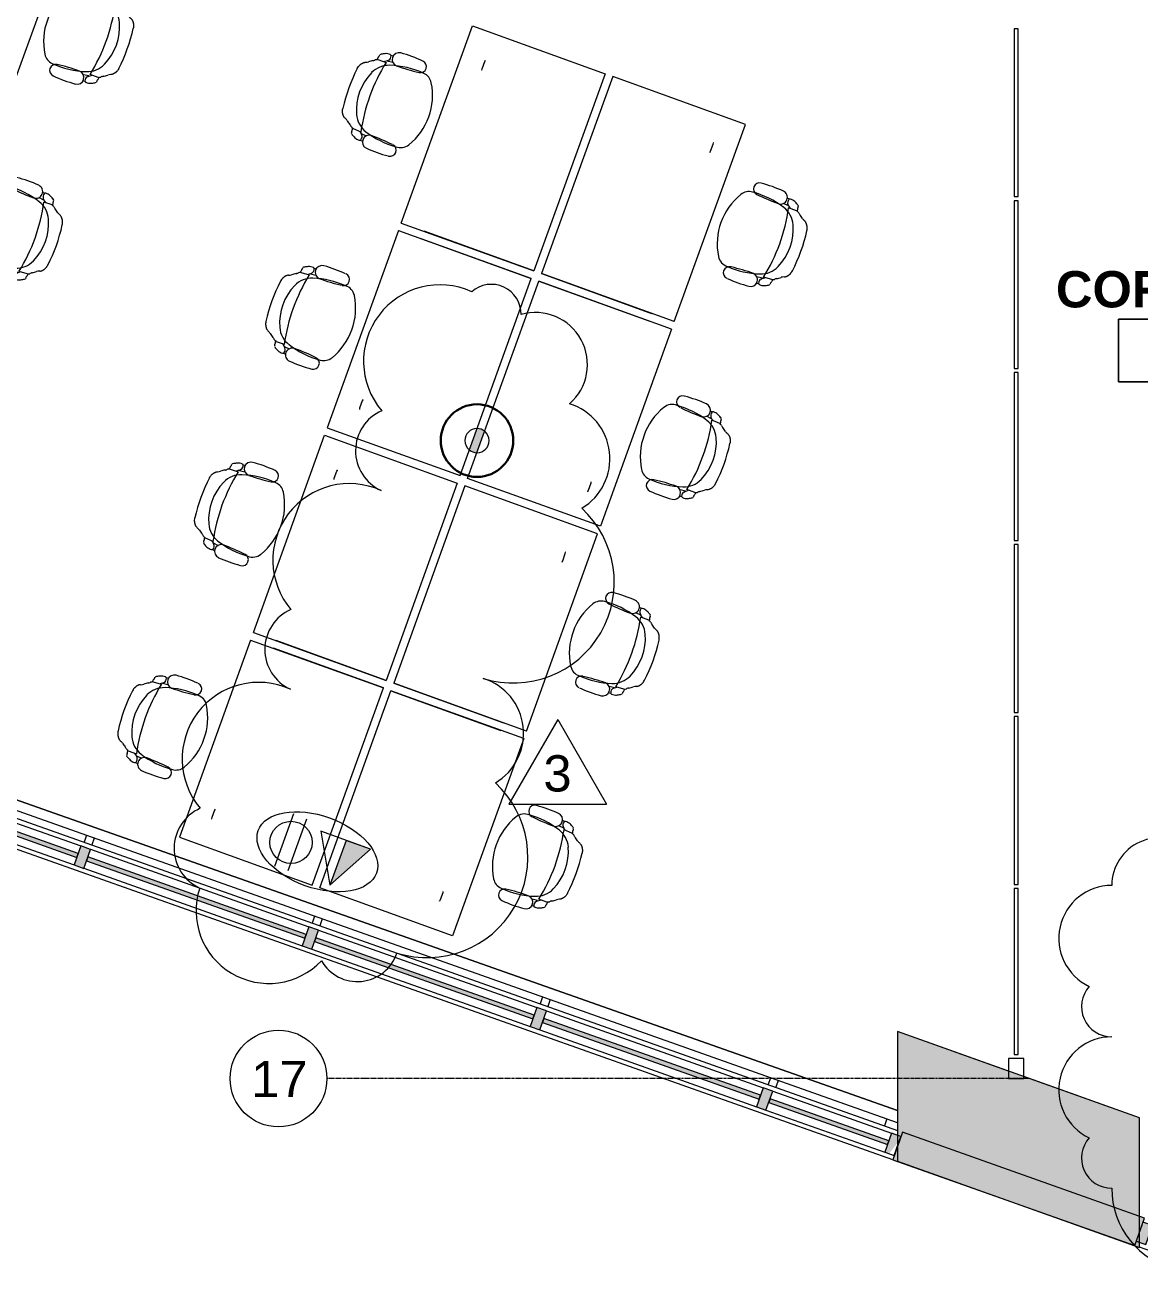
# Model space of a CAD drawing. Header units: inches. Extents: x -2349 to 1043, y -456 to 2193.
# Drawn here: x 237.6 to 514, y -292.3 to 21.4 of the extents above; entities that cross this region are included whole.
import ezdxf

# ---------------------------------------------------------------- set-up
doc = ezdxf.new("R2010")
doc.units = ezdxf.units.IN
doc.header["$MEASUREMENT"] = 0
doc.linetypes.add('Grid Line 1_2_', pattern=[0.875, 0.5, -0.125, 0.125, -0.125])
for name, color, linetype, lineweight in [('5033_00_7th-9th Floors_Updated_dwg', 8, 'Continuous', 9), ('A-ANNO-NOTE', 131, 'Continuous', 30), ('A-AREA-IDEN', 2, 'Continuous', 9), ('A-COLS', 52, 'Continuous', 13), ('A-DETL-GENF', 92, 'Continuous', 9), ('A-GLAZ-CURT', 52, 'Continuous', 13), ('A-GLAZ-CWMG', 51, 'Continuous', 13), ('A-Glaz-Exst', 7, 'Continuous', 9), ('A-Shell', 7, 'Continuous', 9), ('A-WALL-PATT', 111, 'Continuous', 13), ('COLUMN', 7, 'Continuous', 9), ('E-ELEC-FIXT', 91, 'Continuous', 9), ('G-ANNO-REVC', 71, 'Continuous', 9), ('G-ANNO-REVC-IDEN', 71, 'Continuous', 9), ('I-FURN', 30, 'Continuous', 9), ('I-WALL', 2, 'Continuous', 13), ('S-GRID', 1, 'Continuous', 9), ('S-GRID-IDEN', 1, 'Continuous', 9)]:
    doc.layers.add(name, color=color, linetype=linetype, lineweight=lineweight)
doc.styles.add('Arial', font='arial.ttf', dxfattribs={"height": 9})
doc.styles.add('Swis721 Lt BT', font='swissl.ttf', dxfattribs={"height": 9})
doc.styles.add('Swis721 Lt BT_B', font='', dxfattribs={"height": 9})
doc.styles.get('Swis721 Lt BT_B').set_extended_font_data('Swis721 Lt BT', bold=True)

# ---------------------------------------------------------------- blocks, each defined once
blk = doc.blocks.new('5033_00_7th-9th Floors_Updated_dwg_column casing-V25-7TH FLOOR POWER _ SIGNAL')
at = {"layer": 'COLUMN'}
for p, q in [((-1429.54, -221.41), (-1457.08, -211.6)), ((-1397.06, -232.99), (-1425.79, -222.75))]:
    blk.add_line(p, q, dxfattribs=at)
blk = doc.blocks.new('5033_00_7th-9th Floors_Updated_dwg-8585573-7TH FLOOR POWER _ SIGNAL')
at = {"layer": 'A-Glaz-Exst'}
for p, q in [((453.98, -430.86), (166.18, -328.86)), ((252.82, -359.56), (252.21, -361.28)), ((254.7, -360.23), (254.1, -361.94)), ((309.37, -379.6), (308.77, -381.32)), ((311.26, -380.27), (310.65, -381.99)), ((365.93, -399.65), (365.32, -401.37)), ((367.81, -400.31), (367.2, -402.03)), ((422.48, -419.69), (421.87, -421.41)), ((424.36, -420.36), (423.76, -422.08)), ((451.34, -429.91), (450.73, -431.64))]:
    blk.add_line(p, q, dxfattribs=at)
at = {"layer": 'A-Glaz-Exst', "flags": 128}
blk.add_lwpolyline([(453.98, -427.83), (166.19, -326.39)], close=True, dxfattribs=at)
at = {"layer": 'A-Shell'}
blk.add_line((166.19, -326.39), (453.98, -427.83), dxfattribs=at)
blk.add_blockref('5033_00_7th-9th Floors_Updated_dwg_column casing-V25-7TH FLOOR POWER _ SIGNAL', (1911.06, -196.64))
blk.add_blockref('5033_00_7th-9th Floors_Updated_dwg_column casing-V25-7TH FLOOR POWER _ SIGNAL', (1911.06, -196.64))
blk = doc.blocks.new('Columns 1 - Columns 1-7118049-7TH FLOOR POWER _ SIGNAL')
at = {"layer": 'A-COLS', "lineweight": 9}
h = blk.add_hatch(color=7, dxfattribs=at)
h.paths.add_polyline_path([(862, -405.11), (861.98, -372.97), (801.98, -351.58), (801.98, -383.71), (861.95, -405.09)], flags=0)
h.paths.add_polyline_path([(994.48, -377), (1004.95, -376.98), (1004.95, -365), (986.95, -365), (986.95, -377), (993.97, -377)], flags=0)
h.paths.add_polyline_path([(514, -281.76), (514, -249.63), (453.98, -228.24), (453.98, -260.37), (513.95, -281.74)], flags=0)
h.paths.add_polyline_path([(166, -158.41), (166, -126.28), (105.98, -104.89), (105.98, -137.02), (165.95, -158.39)], flags=0)
h.paths.add_polyline_path([(-182, -35.06), (-182, -2.93), (-242.02, 18.46), (-242.02, -13.67), (-182.05, -35.04)], flags=0)
h.paths.add_polyline_path([(-1982.09, 88.27), (-1922.03, 109.69), (-1922.03, 140.32), (-1982.09, 118.92), (-1982.06, 97), (-1976.88, 98.83), (-1974.21, 91.29), (-1982.09, 88.5), (-1982.09, 88.41)], flags=0)
h.paths.add_polyline_path([(-530, 88.28), (-530, 120.42), (-590.02, 141.81), (-590.02, 109.68), (-530.05, 88.3)], flags=0)
h.paths.add_polyline_path([(843.95, 109), (843.91, 133), (819.95, 133), (819.95, 109), (840.1, 109)], flags=0)
h.paths.add_polyline_path([(1000.37, 115), (1004.95, 115.02), (1004.95, 127), (986.95, 127), (986.95, 115), (998.45, 115)], flags=0)
h.paths.add_polyline_path([(-1634.06, 211.7), (-1574.03, 233.05), (-1574.03, 264.36), (-1634.06, 242.96), (-1634.06, 211.72)], flags=0)
h.paths.add_polyline_path([(-878.47, 211.8), (-878.47, 243.93), (-938.5, 265.32), (-938.5, 233.19), (-878.52, 211.82)], flags=0)
h.paths.add_polyline_path([(495.95, 232), (495.95, 256), (472.03, 256), (472.03, 232), (492.75, 232)], flags=0)
h.paths.add_polyline_path([(-1286.05, 334.98), (-1268.05, 341.39), (-1268.05, 345.6), (-1256.05, 349.87), (-1244.05, 345.6), (-1244.05, 341.38), (-1226.05, 335.02), (-1226.06, 367), (-1256.05, 377.69), (-1286.05, 367), (-1286.05, 334.99)], flags=0)
h.paths.add_polyline_path([(-2021.16, 351.64), (-2013.01, 374.21), (-2035.58, 382.36), (-2043.73, 359.79), (-2041.62, 359.02)], flags=0)
h.paths.add_polyline_path([(-207.74, 478), (-200.03, 478), (-200.03, 502), (-219.79, 502), (-224.03, 490.27), (-224.03, 478), (-208.32, 478)], flags=0)
h.paths.add_polyline_path([(-224.03, 501.32), (-223.78, 502), (-224.03, 502)], flags=0)
h.paths.add_polyline_path([(-549.3, 601), (-548.03, 601), (-548.03, 625), (-569.15, 625), (-572.03, 617.05), (-572.03, 601), (-556.09, 601)], flags=0)
h.paths.add_polyline_path([(496.2, 601), (496.2, 625), (472.2, 625), (472.2, 601), (492.75, 601)], flags=0)
h.paths.add_polyline_path([(831.97, 601.06), (843.95, 601.08), (843.91, 625.06), (819.95, 625.06), (819.95, 601.06), (831.95, 601.06)], flags=0)
h.paths.add_polyline_path([(999.15, 607.06), (1004.95, 607.08), (1004.95, 619.06), (986.95, 619.06), (986.95, 607.06), (998.45, 607.06)], flags=0)
h.paths.add_polyline_path([(-1887.92, 720.64), (-1879.77, 743.21), (-1902.34, 751.36), (-1910.49, 728.79), (-1899.81, 724.93)], flags=0)
h.paths.add_polyline_path([(-910.74, 724), (-896.03, 724), (-896.03, 748), (-920.67, 748), (-920.67, 724), (-911.68, 724)], flags=0)
h.paths.add_polyline_path([(-1616.03, 724), (-1592.03, 724), (-1592.03, 748), (-1616.03, 748), (-1616.03, 731.5)], flags=0)
h.paths.add_polyline_path([(-1843.5, 843.64), (-1835.35, 866.21), (-1857.93, 874.36), (-1866.08, 851.79), (-1845.61, 844.39)], flags=0)
h.paths.add_polyline_path([(492.75, 847), (496.2, 847), (496.2, 871), (472.2, 871), (472.2, 847), (479.89, 847)], flags=0)
h.paths.add_polyline_path([(-1574.05, 847), (-1574.06, 871), (-1616.19, 871), (-1616.19, 847), (-1576.33, 847)], flags=0)
h.paths.add_polyline_path([(-1268.03, 847.03), (-1243.86, 847.03), (-1243.86, 871), (-1268.03, 871), (-1268.03, 863.81)], flags=0)
h.paths.add_polyline_path([(843.95, 1093), (843.91, 1117), (819.95, 1117), (819.95, 1093), (840.1, 1093)], flags=0)
h.paths.add_polyline_path([(482.08, 1093), (495.95, 1093), (495.95, 1117), (471.83, 1117), (471.83, 1093), (481.27, 1093)], flags=0)
h.paths.add_polyline_path([(-1259.55, 1093.21), (-1244.3, 1093.21), (-1244.3, 1117.25), (-1268.29, 1117.25), (-1268.29, 1093.21), (-1268.07, 1093.21)], flags=0)
h.paths.add_polyline_path([(-1607.55, 1093.21), (-1592.35, 1093.21), (-1592.35, 1117.25), (-1616.3, 1117.25), (-1616.3, 1093.21), (-1616.07, 1093.21)], flags=0)
h.paths.add_polyline_path([(993.95, 1099), (1004.95, 1099.02), (1004.95, 1111), (986.95, 1111), (986.95, 1099), (993.94, 1099)], flags=0)
h.paths.add_polyline_path([(-1594.42, 1339.25), (-1592.3, 1339.25), (-1592.3, 1363.25), (-1616.3, 1363.25), (-1616.3, 1339.25), (-1600.55, 1339.25)], flags=0)
h.paths.add_polyline_path([(-1268.3, 1339.25), (-1244.3, 1339.25), (-1244.3, 1363.25), (-1268.3, 1363.25), (-1268.3, 1343.02)], flags=0)
h.paths.add_polyline_path([(471.95, 1462.86), (495.95, 1462.86), (495.95, 1486.86), (471.95, 1486.86)], flags=0)
h.paths.add_polyline_path([(801.95, 1567), (861.95, 1588.4), (861.95, 1619.14), (850.07, 1619.14), (850, 1619.04), (849.95, 1619.16), (849.95, 1622.86), (801.95, 1605.75), (801.95, 1567.02)], flags=0)
h.paths.add_polyline_path([(-1592.05, 1585.02), (-1592.05, 1609.02), (-1616.05, 1609.02), (-1616.05, 1585.02)], flags=0)
h.paths.add_polyline_path([(-1244.3, 1585.27), (-1244.3, 1609.27), (-1268.3, 1609.27), (-1268.3, 1585.27)], flags=0)
h.paths.add_polyline_path([(-1678.05, 1731.02), (-1654.55, 1731.02), (-1654.55, 1776.02), (-1678.05, 1776.02), (-1678.05, 1772.52), (-1658.05, 1772.52), (-1658.05, 1734.52), (-1678.05, 1734.52)], flags=0)
h.paths.add_polyline_path([(-921.05, 1827.02), (-895.05, 1827.02), (-895.05, 1853.02), (-921.05, 1853.02), (-921.05, 1827.76)], flags=0)
h.paths.add_polyline_path([(496.95, 1827.02), (496.95, 1853.02), (470.95, 1853.02), (470.95, 1827.02), (492.75, 1827.02)], flags=0)
h.paths.add_polyline_path([(148.95, 1827.02), (148.95, 1853.02), (122.95, 1853.02), (122.95, 1827.02), (145.4, 1827.02)], flags=0)
h.paths.add_polyline_path([(-559.8, 1827.02), (-547.04, 1827.02), (-547.04, 1853.02), (-573.04, 1853.02), (-573.04, 1827.02), (-560.05, 1827.02)], flags=0)
h.paths.add_polyline_path([(-214.73, 1827.04), (-199.03, 1827.04), (-199.03, 1853.03), (-225.05, 1853.03), (-225.05, 1827.04), (-214.81, 1827.04)], flags=0)
h.paths.add_polyline_path([(-1604.86, 1828.27), (-1592.3, 1828.27), (-1592.3, 1852.27), (-1600.05, 1852.27), (-1600.05, 2104.82), (-1574.05, 2104.82), (-1574.05, 2138.82), (-1608.05, 2138.82), (-1608.05, 1852.27), (-1616.3, 1852.27), (-1616.3, 1828.27), (-1605.11, 1828.27)], flags=0)
h.paths.add_polyline_path([(-1246.45, 1828.27), (-1244.3, 1828.27), (-1244.3, 1852.27), (-1268.3, 1852.27), (-1268.3, 1828.27), (-1252.55, 1828.27)], flags=0)
h.paths.add_polyline_path([(-1629.95, 1836.02), (-1620.8, 1836.02), (-1620.8, 1844.02), (-1678.05, 1844.02), (-1678.05, 1836.02)], flags=0)
h.paths.add_polyline_path([(861.95, 2100.07), (861.95, 2138.82), (801.95, 2138.82), (801.95, 2110.02), (831.95, 2110.02), (831.95, 2100.07), (853.95, 2100.07)], flags=0)
h.paths.add_polyline_path([(-878.05, 2104.79), (-878.05, 2138.82), (-938.13, 2138.82), (-938.13, 2104.79)], flags=0)
h.paths.add_polyline_path([(-1225.94, 2104.81), (-1225.94, 2138.82), (-1286.03, 2138.82), (-1286.03, 2104.81)], flags=0)
h.paths.add_polyline_path([(165.96, 2104.82), (165.96, 2138.82), (105.95, 2138.82), (105.95, 2104.82)], flags=0)
h.paths.add_polyline_path([(454.05, 2104.82), (513.95, 2104.82), (513.95, 2138.82), (454.05, 2138.82)], flags=0)
h.paths.add_polyline_path([(-590.05, 2104.82), (-530.05, 2104.82), (-530.05, 2138.82), (-590.05, 2138.82)], flags=0)
h.paths.add_polyline_path([(-181.82, 2104.82), (-181.82, 2138.82), (-242.05, 2138.82), (-242.05, 2104.82), (-189.08, 2104.82)], flags=0)
at = {"layer": 'A-COLS', "color": 8, "lineweight": 20}
for p, q in [((514, -249.63), (453.98, -228.24)), ((453.98, -228.24), (453.98, -260.37)), ((514, -281.76), (514, -249.63)), ((453.98, -260.37), (514, -281.76))]:
    blk.add_line(p, q, dxfattribs=at)
blk = doc.blocks.new('System Panel - Glazed-7506772-7TH FLOOR POWER _ SIGNAL')
at = {"layer": 'A-GLAZ-CURT', "lineweight": 9}
blk.add_hatch(color=7, dxfattribs=at).paths.add_polyline_path([(-15.63, 0.5), (-15.63, -0.5), (15.62, -0.5), (15.62, 0.5), (-0.5, 0.5)], flags=0)
at = {"layer": 'A-GLAZ-CURT', "color": 8, "lineweight": 20}
for p, q in [((15.62, 0.5), (-15.63, 0.5)), ((-15.63, 0.5), (-15.63, -0.5)), ((15.62, -0.5), (15.62, 0.5)), ((-15.63, -0.5), (15.62, -0.5))]:
    blk.add_line(p, q, dxfattribs=at)
blk = doc.blocks.new('System Panel - Glazed-7344734-7TH FLOOR POWER _ SIGNAL')
at = {"layer": 'A-GLAZ-CURT', "lineweight": 9}
blk.add_hatch(color=7, dxfattribs=at).paths.add_polyline_path([(-28.75, -0.5), (28.75, -0.5), (28.75, 0.5), (-28.75, 0.5)], flags=0)
at = {"layer": 'A-GLAZ-CURT', "color": 8, "lineweight": 20}
for p, q in [((28.75, 0.5), (-28.75, 0.5)), ((-28.75, 0.5), (-28.75, -0.5)), ((28.75, -0.5), (28.75, 0.5)), ((-28.75, -0.5), (28.75, -0.5))]:
    blk.add_line(p, q, dxfattribs=at)
blk = doc.blocks.new('System Panel - Glazed-7506768-7TH FLOOR POWER _ SIGNAL')
at = {"layer": 'A-GLAZ-CURT', "lineweight": 9}
blk.add_hatch(color=7, dxfattribs=at).paths.add_polyline_path([(-28.51, 0.5), (-28.51, -0.5), (28.51, -0.5), (28.51, 0.5), (-4.61, 0.5)], flags=0)
at = {"layer": 'A-GLAZ-CURT', "color": 8, "lineweight": 20}
for p, q in [((28.51, 0.5), (-28.51, 0.5)), ((-28.51, 0.5), (-28.51, -0.5)), ((28.51, -0.5), (28.51, 0.5)), ((-28.51, -0.5), (28.51, -0.5))]:
    blk.add_line(p, q, dxfattribs=at)
blk = doc.blocks.new('Rectangular Mullion - 2_5_ x 5_ rectangular-7344731-7TH FLOOR POWER _ SIGNAL')
at = {"layer": 'A-GLAZ-CWMG', "lineweight": 9}
blk.add_hatch(color=7, dxfattribs=at).paths.add_polyline_path([(-1.25, 0.5), (-1.25, 2.5), (1.25, 2.5), (1.25, -2.5), (-1.25, -2.5), (-1.25, -0.5)], flags=0)
at = {"layer": 'A-GLAZ-CWMG', "color": 8, "lineweight": 20}
for p, q in [((-1.25, 2.5), (1.25, 2.5)), ((-1.25, -2.5), (-1.25, 2.5)), ((1.25, 2.5), (1.25, -2.5)), ((1.25, -2.5), (-1.25, -2.5))]:
    blk.add_line(p, q, dxfattribs=at)
blk = doc.blocks.new('Rectangular Mullion - 2_5_ x 5_ rectangular-7506765-7TH FLOOR POWER _ SIGNAL')
at = {"layer": 'A-GLAZ-CWMG', "lineweight": 9}
for p, q in [((366.9, -223.11), (420.65, -242.16)), ((365.23, -227.82), (418.98, -246.87))]:
    blk.add_line(p, q, dxfattribs=at)
blk = doc.blocks.new('Rectangular Mullion - 2_5_ x 5_ rectangular-7344020-7TH FLOOR POWER _ SIGNAL')
at = {"layer": 'A-GLAZ-CWMG', "lineweight": 9}
for p, q in [((999.58, 1531.8), (999.58, 1474.3)), ((1004.58, 1531.8), (1004.58, 1474.3))]:
    blk.add_line(p, q, dxfattribs=at)
blk = doc.blocks.new('Rectangular Mullion - 2_5_ x 5_ rectangular-7506771-7TH FLOOR POWER _ SIGNAL')
at = {"layer": 'A-GLAZ-CWMG', "lineweight": 9}
for p, q in [((423.01, -243), (452.46, -253.44)), ((421.34, -247.71), (450.79, -258.15))]:
    blk.add_line(p, q, dxfattribs=at)
blk = doc.blocks.new('Rectangular Mullion - 2_5_ x 5_ rectangular-7504802-7TH FLOOR POWER _ SIGNAL')
at = {"layer": 'A-GLAZ-CWMG', "lineweight": 9}
blk.add_hatch(color=7, dxfattribs=at).paths.add_polyline_path([(0, 2.5), (-2.5, 2.5), (-2.5, -2.5), (-1.39, -2.5), (0, 1.41)], flags=0)
at = {"layer": 'A-GLAZ-CWMG', "color": 8, "lineweight": 20}
for p, q in [((0, 2.5), (-2.5, 2.5)), ((-2.5, 2.5), (-2.5, -2.5)), ((0, -2.5), (0, 2.5)), ((-2.5, -2.5), (0, -2.5))]:
    blk.add_line(p, q, dxfattribs=at)
blk = doc.blocks.new('Rectangular Mullion - 2_5_ x 5_ rectangular-7504807-7TH FLOOR POWER _ SIGNAL')
at = {"layer": 'A-GLAZ-CWMG', "lineweight": 9}
blk.add_hatch(color=7, dxfattribs=at).paths.add_polyline_path([(-2.5, 2.5), (-0.38, 2.5), (0, 1.41), (0, -2.5), (-2.5, -2.5), (-2.5, 0.5)], flags=0)
at = {"layer": 'A-GLAZ-CWMG', "color": 8, "lineweight": 20}
for p, q in [((-2.5, 2.5), (0, 2.5)), ((-2.5, -2.5), (-2.5, 2.5)), ((0, 2.5), (0, -2.5)), ((0, -2.5), (-2.5, -2.5))]:
    blk.add_line(p, q, dxfattribs=at)
blk = doc.blocks.new('Steelcase - Ology - Desk Electric - Rectangular - 29__ D - 52_ x 35_-7821944-7TH FLOOR POWER _ SIGNAL')
at = {"layer": 'I-FURN'}
for p, q in [((-29, -23.78), (-29, 11.22)), ((23, 11.22), (-29, 11.22)), ((23, -23.78), (23, 11.22)), ((-29, -23.78), (23, -23.78))]:
    blk.add_line(p, q, dxfattribs=at)
blk = doc.blocks.new('Steelcase - Ology - Desk Electric - Base - Rectangular - 29__ D - 34__ W - 76__ W-7821946-7TH FLOOR POWER _ SIGNAL')
at = {"layer": 'I-FURN'}
for p, q in [((-28.68, 11.22), (-28.68, -17.78)), ((13.8, -17.79), (13.8, -17.83)), ((13.8, -17.83), (14.11, -17.9)), ((14.11, -17.9), (16.01, -17.9)), ((16.01, -17.9), (16.31, -17.83)), ((16.31, -17.83), (16.31, -17.79))]:
    blk.add_line(p, q, dxfattribs=at)
blk = doc.blocks.new('Steelcase - Seating - Series 1 - Task Chair - Task Chair-7826191-7TH FLOOR POWER _ SIGNAL')
at = {"layer": 'I-FURN'}
for p, q in [((-11.19, 5.22), (-11.25, 5.79)), ((-9.88, 5.14), (-9.56, 4.85)), ((-9.56, 4.85), (-9.71, 6.23)), ((-9.09, 2.55), (-9.22, 4.65)), ((9.09, 2.55), (9.09, 4.68)), ((9.2, 4.34), (9.09, 4.19)), ((9.56, 4.85), (9.71, 6.22)), ((9.88, 5.14), (9.56, 4.85)), ((11.19, 5.22), (11.25, 5.79)), ((-10.17, 2.55), (-10.38, 2.55)), ((10.17, 2.55), (10.38, 2.55))]:
    blk.add_line(p, q, dxfattribs=at)
for centre, radius, start, end in [((0, 3.46), 15.77, 58.7484, 121.2516), ((-6.5, 14.17), 3.24, 121.2516, 182.5329), ((6.5, 14.16), 3.25, 4.2769, 58.7484), ((22.73, 9.96), 35.4, 175.0013, 184.2771), ((-11.04, 13.04), 1.5, 6.6891, 175.0013), ((11.73, 12.42), 21.53, 175.7231, 197.8999), ((-61.01, 7.05), 51.82, 0.295, 6.6891), ((-12.1, 12.55), 21.92, 342.1001, 4.8659), ((61.01, 7.18), 51.82, 173.3109, 179.7112), ((11.04, 13.04), 1.5, 4.9987, 173.3109), ((-22.73, 10.08), 35.4, 355.485, 4.9987), ((-10.88, 7.44), 1.69, 184.2771, 355.7229), ((10.88, 7.43), 1.68, 179.7112, 355.485), ((-2.85, 9.17), 7.99, 212.7486, 217.2514), ((-0.12, 48.46), 44.74, 258.2624, 281.8839), ((-3.05, 7.65), 6, 197.8999, 245.746), ((3.05, 7.65), 6, 294.254, 342.1001), ((2.85, 9.17), 7.99, 322.7486, 327.2514), ((0, 14.41), 13.41, 245.746, 294.254)]:
    blk.add_arc(centre, radius, start, end, dxfattribs=at)
for centre, major_axis, ratio, start_param, end_param in [((-9.53, 4.74), (-0.03, 2.1), 0.841362, 1.437975, 2.055322), ((-10.94, 4.92), (0.004, 0.422), 0.857374, 0.293852, 1.396344), ((-8.59, 6.34), (-1.72, 5.94), 0.52706, 1.867354, 2.032914), ((-11.02, 3.62), (0.99, 1.63), 0.718676, 6.150324, 6.997733), ((11.02, 3.62), (-0.99, 1.63), 0.718676, 5.568638, 6.416046), ((8.59, 6.34), (1.72, 5.94), 0.52706, 4.250271, 4.415832), ((10.94, 4.92), (-0.004, 0.422), 0.857374, 4.886841, 5.989333), ((9.53, 4.74), (0.03, 2.1), 0.841362, 4.227863, 4.84521), ((-9.88, 3.86), (-0.31, 1.61), 0.651034, 2.090555, 2.375013), ((2.41, -4.34), (-12.7, 6.86), 0.060387, 6.047601, 6.170681), ((14.26, -36.92), (-23.61, 40.36), 0.024762, 0.196185, 0.257818), ((-4.52, -16.42), (-4.45, 18.42), 0.085659, 6.08302, 6.197318), ((-4.27, -16.52), (-4.71, 18.52), 0.083254, 6.023824, 6.082104), ((86.51, 0.26), (-95.89, 4.54), 0.22439, 0.152414, 0.195437), ((-7.15, -5.5), (-0.87, 6.2), 0.154562, 5.723362, 6.025046), ((7.16, -5.51), (0.87, 6.2), 0.154825, 0.257987, 0.559064), ((-86.51, 0.11), (95.89, 4.68), 0.223967, 6.087389, 6.130455), ((4.31, -16.54), (4.67, 18.53), 0.08384, 0.18012, 0.258824), ((4.62, -16.47), (4.35, 18.45), 0.086501, 0.088023, 0.178733), ((-14.1, -37.05), (23.45, 40.49), 0.023763, 6.024156, 6.086879), ((-2.41, -4.34), (12.7, 6.86), 0.060387, 0.112505, 0.235585), ((9.88, 3.86), (0.31, 1.61), 0.651034, 3.908172, 4.192631), ((0.01, 31.09), (-37.17, 0.02), 0.886583, 1.428196, 1.714006)]:
    blk.add_ellipse(centre, major_axis=major_axis, ratio=ratio, start_param=start_param, end_param=end_param, dxfattribs=at)
for points, knots in [([(-9, 2.35), (-9.06, 2.35), (-9.17, 2.37), (-9.39, 2.4), (-9.6, 2.44), (-9.74, 2.47), (-9.81, 2.49), (-9.84, 2.5), (-9.85, 2.5)], [0, 0, 0, 0, 0.142857, 0.285714, 0.571429, 0.785714, 0.892857, 1, 1, 1, 1]), ([(9, 2.35), (9.06, 2.35), (9.17, 2.37), (9.39, 2.4), (9.6, 2.44), (9.74, 2.47), (9.81, 2.49), (9.84, 2.5), (9.85, 2.5)], [0, 0, 0, 0, 0.142857, 0.285714, 0.571429, 0.785714, 0.892857, 1, 1, 1, 1]), ([(-7.38, -0.17), (-7.35, -0.26), (-7.27, -0.4), (-7.14, -0.56), (-7.05, -0.66), (-6.98, -0.73), (-6.91, -0.8), (-6.83, -0.86), (-6.74, -0.93), (-6.65, -1), (-6.56, -1.06), (-6.46, -1.12), (-6.36, -1.18), (-6.25, -1.24), (-6.14, -1.29), (-5.99, -1.35), (-5.72, -1.45), (-5.46, -1.5), (-5.29, -1.53)], [-1, -1, -1, -1, -0.833333, -0.75, -0.708333, -0.666667, -0.625, -0.583333, -0.541667, -0.5, -0.458333, -0.416667, -0.375, -0.333333, -0.291667, -0.25, -0.166667, 0, 0, 0, 0]), ([(5.29, -1.53), (5.46, -1.51), (5.72, -1.45), (5.99, -1.36), (6.14, -1.29), (6.25, -1.24), (6.36, -1.19), (6.46, -1.13), (6.56, -1.07), (6.65, -1), (6.74, -0.94), (6.83, -0.87), (6.91, -0.8), (6.98, -0.73), (7.05, -0.66), (7.14, -0.57), (7.27, -0.4), (7.35, -0.26), (7.38, -0.18)], [-1, -1, -1, -1, -0.833333, -0.75, -0.708333, -0.666667, -0.625, -0.583333, -0.541667, -0.5, -0.458333, -0.416667, -0.375, -0.333333, -0.291667, -0.25, -0.166667, 0, 0, 0, 0])]:
    blk.add_open_spline(points, degree=3, knots=knots, dxfattribs=at)
blk = doc.blocks.new('System Panel - Glazed-8752536-7TH FLOOR POWER _ SIGNAL')
at = {"layer": 'A-GLAZ-CURT'}
for p, q in [((20.83, 0.5), (-20.83, 0.5)), ((-20.83, 0.5), (-20.83, -0.5)), ((20.83, -0.5), (20.83, 0.5)), ((-20.83, -0.5), (20.83, -0.5))]:
    blk.add_line(p, q, dxfattribs=at)
blk = doc.blocks.new('System Panel - Glazed-8752535-7TH FLOOR POWER _ SIGNAL')
at = {"layer": 'A-GLAZ-CURT'}
for p, q in [((20.58, 0.5), (-20.58, 0.5)), ((-20.58, 0.5), (-20.58, -0.5)), ((20.58, -0.5), (20.58, 0.5)), ((-20.58, -0.5), (20.58, -0.5))]:
    blk.add_line(p, q, dxfattribs=at)
blk = doc.blocks.new('PS - System Furniture Poke-Thru - 120V-V78-7TH FLOOR POWER _ SIGNAL')
at = {"layer": 'E-ELEC-FIXT'}
blk.add_hatch(color=256, dxfattribs=at).paths.add_polyline_path([(-0.02, -3), (1.89, 2.3), (1.5, 2.6), (0.77, 2.9), (0.02, 2.99), (-1.89, -2.3), (-1.5, -2.6), (-0.78, -2.9)], flags=0)
at = {"layer": 'A-DETL-GENF'}
for start, end in [(90, 180), (180, 230.5574), (270, 360), (50.488, 89.596), (360, 50.488), (230.5574, 269.6638)]:
    blk.add_arc((0, 0), 3, start, end, dxfattribs=at)
blk = doc.blocks.new('Steelcase - Ology - Desk Electric - Rectangular - 29__ D - 52_ x 35_-7821971-7TH FLOOR POWER _ SIGNAL')
at = {"layer": 'I-FURN'}
for p, q in [((-29, 23.78), (-29, -11.22)), ((-29, 23.78), (23, 23.78)), ((23, 23.78), (23, -11.22)), ((23, -11.22), (-29, -11.22))]:
    blk.add_line(p, q, dxfattribs=at)
blk = doc.blocks.new('Steelcase - Ology - Desk Electric - Base - Rectangular - 29__ D - 34__ W - 76__ W-7821973-7TH FLOOR POWER _ SIGNAL')
at = {"layer": 'I-FURN'}
for p, q in [((-28.68, -11.22), (-28.68, 17.78)), ((13.8, 17.83), (14.11, 17.9)), ((13.8, 17.79), (13.8, 17.83)), ((14.11, 17.9), (16.01, 17.9)), ((16.01, 17.9), (16.31, 17.83)), ((16.31, 17.83), (16.31, 17.79))]:
    blk.add_line(p, q, dxfattribs=at)
blk = doc.blocks.new('Steelcase - Seating - Series 1 - Task Chair - Task Chair-7826190-7TH FLOOR POWER _ SIGNAL')
at = {"layer": 'I-FURN'}
for p, q in [((-10.17, -2.55), (-10.38, -2.55)), ((-9.09, -2.55), (-9.22, -4.65)), ((9.09, -2.55), (9.09, -4.68)), ((10.17, -2.55), (10.38, -2.55)), ((-11.19, -5.22), (-11.25, -5.79)), ((-9.88, -5.14), (-9.56, -4.85)), ((-9.56, -4.85), (-9.71, -6.23)), ((9.2, -4.34), (9.09, -4.19)), ((9.88, -5.14), (9.56, -4.85)), ((9.56, -4.85), (9.71, -6.22)), ((11.19, -5.22), (11.25, -5.79))]:
    blk.add_line(p, q, dxfattribs=at)
for centre, radius, start, end in [((-3.05, -7.65), 6, 114.254, 162.1001), ((0, -14.41), 13.41, 65.746, 114.254), ((3.05, -7.65), 6, 17.8999, 65.746), ((-10.88, -7.44), 1.69, 4.2771, 175.7229), ((11.73, -12.42), 21.53, 162.1001, 184.2769), ((-2.85, -9.17), 7.99, 142.7486, 147.2514), ((-0.12, -48.46), 44.74, 78.1161, 101.7376), ((-12.1, -12.55), 21.92, 355.1341, 17.8999), ((2.85, -9.17), 7.99, 32.7486, 37.2514), ((10.88, -7.43), 1.68, 4.515, 180.2888), ((22.73, -9.96), 35.4, 175.7229, 184.9987), ((-61.01, -7.05), 51.82, 353.3109, 359.705), ((61.01, -7.18), 51.82, 180.2888, 186.6891), ((-22.73, -10.08), 35.4, 355.0013, 4.515), ((-11.04, -13.04), 1.5, 184.9987, 353.3109), ((-6.5, -14.17), 3.24, 177.4671, 238.7484), ((6.5, -14.16), 3.25, 301.2516, 355.7231), ((11.04, -13.04), 1.5, 186.6891, 355.0013), ((0, -3.46), 15.77, 238.7484, 301.2516)]:
    blk.add_arc(centre, radius, start, end, dxfattribs=at)
for centre, major_axis, ratio, start_param, end_param in [((-7.15, 5.5), (0.87, 6.2), 0.154562, 3.399732, 3.701416), ((0.01, -31.09), (37.17, 0.02), 0.886583, 1.427587, 1.713397), ((7.16, 5.51), (-0.87, 6.2), 0.154825, 2.582529, 2.883606), ((-8.59, -6.34), (1.72, 5.94), 0.52706, 1.108678, 1.274239), ((-9.88, -3.86), (0.31, 1.61), 0.651034, 0.76658, 1.051038), ((2.41, 4.34), (12.7, 6.86), 0.060387, 3.254097, 3.377177), ((14.26, 36.92), (23.61, 40.36), 0.024762, 2.883774, 2.945408), ((-4.52, 16.42), (4.45, 18.42), 0.085659, 3.22746, 3.341758), ((-4.27, 16.52), (4.71, 18.52), 0.083254, 3.342674, 3.400954), ((86.51, -0.26), (95.89, 4.54), 0.22439, 2.946156, 2.989179), ((-86.51, -0.11), (-95.89, 4.68), 0.223967, 3.294323, 3.337389), ((4.31, 16.54), (-4.67, 18.53), 0.08384, 2.882769, 2.961473), ((4.62, 16.47), (-4.35, 18.45), 0.086501, 2.96286, 3.053569), ((-14.1, 37.05), (-23.45, 40.49), 0.023763, 3.337899, 3.400622), ((-2.41, 4.34), (-12.7, 6.86), 0.060387, 2.906008, 3.029088), ((9.88, -3.86), (-0.31, 1.61), 0.651034, 5.232147, 5.516606), ((8.59, -6.34), (-1.72, 5.94), 0.52706, 5.008946, 5.174507), ((-9.53, -4.74), (0.03, 2.1), 0.841362, 1.08627, 1.703617), ((-10.94, -4.92), (-0.004, 0.422), 0.857374, 1.745249, 2.84774), ((-11.02, -3.62), (-0.99, 1.63), 0.718676, 2.427045, 3.274454), ((11.02, -3.62), (0.99, 1.63), 0.718676, 3.008732, 3.85614), ((10.94, -4.92), (0.004, 0.422), 0.857374, 3.435445, 4.537937), ((9.53, -4.74), (-0.03, 2.1), 0.841362, 4.579568, 5.196915)]:
    blk.add_ellipse(centre, major_axis=major_axis, ratio=ratio, start_param=start_param, end_param=end_param, dxfattribs=at)
for points, knots in [([(-7.38, 0.17), (-7.35, 0.26), (-7.27, 0.4), (-7.14, 0.56), (-7.05, 0.66), (-6.98, 0.73), (-6.91, 0.8), (-6.83, 0.86), (-6.74, 0.93), (-6.65, 1), (-6.56, 1.06), (-6.46, 1.12), (-6.36, 1.18), (-6.25, 1.24), (-6.14, 1.29), (-5.99, 1.35), (-5.72, 1.45), (-5.46, 1.5), (-5.29, 1.53)], [-1, -1, -1, -1, -0.833333, -0.75, -0.708333, -0.666667, -0.625, -0.583333, -0.541667, -0.5, -0.458333, -0.416667, -0.375, -0.333333, -0.291667, -0.25, -0.166667, 0, 0, 0, 0]), ([(5.29, 1.53), (5.46, 1.51), (5.72, 1.45), (5.99, 1.36), (6.14, 1.29), (6.25, 1.24), (6.36, 1.19), (6.46, 1.13), (6.56, 1.07), (6.65, 1), (6.74, 0.94), (6.83, 0.87), (6.91, 0.8), (6.98, 0.73), (7.05, 0.66), (7.14, 0.57), (7.27, 0.4), (7.35, 0.26), (7.38, 0.18)], [-1, -1, -1, -1, -0.833333, -0.75, -0.708333, -0.666667, -0.625, -0.583333, -0.541667, -0.5, -0.458333, -0.416667, -0.375, -0.333333, -0.291667, -0.25, -0.166667, 0, 0, 0, 0]), ([(-9, -2.35), (-9.06, -2.35), (-9.17, -2.37), (-9.39, -2.4), (-9.6, -2.44), (-9.74, -2.47), (-9.81, -2.49), (-9.84, -2.5), (-9.85, -2.5)], [0, 0, 0, 0, 0.142857, 0.285714, 0.571429, 0.785714, 0.892857, 1, 1, 1, 1]), ([(9, -2.35), (9.06, -2.35), (9.17, -2.37), (9.39, -2.4), (9.6, -2.44), (9.74, -2.47), (9.81, -2.49), (9.84, -2.5), (9.85, -2.5)], [0, 0, 0, 0, 0.142857, 0.285714, 0.571429, 0.785714, 0.892857, 1, 1, 1, 1])]:
    blk.add_open_spline(points, degree=3, knots=knots, dxfattribs=at)
blk = doc.blocks.new('Steelcase - Ology - Desk Electric - Rectangular - 29__ D - 52_ x 35_-V30-7TH FLOOR POWER _ SIGNAL')
at = {"layer": 'I-FURN'}
for p, q in [((-29, -23.78), (-29, 11.22)), ((23, 11.22), (-29, 11.22)), ((23, -23.78), (23, 11.22)), ((-29, -23.78), (23, -23.78))]:
    blk.add_line(p, q, dxfattribs=at)
blk = doc.blocks.new('Steelcase - Ology - Desk Electric - Rectangular - 29__ D - 52_ x 35_-V31-7TH FLOOR POWER _ SIGNAL')
at = {"layer": 'I-FURN'}
for p, q in [((-29, 23.78), (-29, -11.22)), ((-29, 23.78), (23, 23.78)), ((23, 23.78), (23, -11.22)), ((23, -11.22), (-29, -11.22))]:
    blk.add_line(p, q, dxfattribs=at)
blk = doc.blocks.new('Room Tag - Room Name and Number-3379422-7TH FLOOR POWER _ SIGNAL')
at = {"layer": 'A-AREA-IDEN'}
for p, q in [((-0.1881, -0.1636), (-0.1881, -0.0018)), ((-0.1881, -0.0018), (0.1869, -0.0018)), ((0.1869, -0.0018), (-0.1881, -0.0018)), ((-0.1881, -0.0018), (-0.1881, -0.1636)), ((0.1869, -0.0018), (0.1869, -0.1636)), ((0.1869, -0.1636), (0.1869, -0.0018)), ((0.1869, -0.1636), (-0.1881, -0.1636)), ((-0.1881, -0.1636), (0.1869, -0.1636))]:
    blk.add_line(p, q, dxfattribs=at)
blk = doc.blocks.new('Grid - Grid Head - Circle-50561-7TH FLOOR POWER _ SIGNAL')
at = {"layer": 'S-GRID-IDEN'}
blk.add_circle((0, 0), 0.125, dxfattribs=at)
blk = doc.blocks.new('Family - ___-9729279-7TH FLOOR POWER _ SIGNAL')
at = {"layer": 'G-ANNO-REVC'}
for centre, radius, start, end in [((340.5, -61.93), 18.97, 65.4834, 220.2747), ((353.22, -50.23), 7.38, 359.2945, 131.1048), ((364.14, -62.74), 12.92, 311.1048, 105.896), ((330.38, -84.12), 10.84, 113.6731, 245.4834), ((368.35, -86.1), 14.29, 300.7364, 72.5467), ((318, -111.25), 18.97, 65.4834, 220.2747), ((358.71, -116.76), 25, 252.5467, 47.3379), ((307.88, -133.44), 10.84, 113.6731, 245.4834), ((346.93, -154.24), 14.29, 300.7364, 72.5467), ((295.51, -160.57), 18.97, 65.4834, 220.2747), ((337.29, -184.9), 25, 252.5467, 47.3379), ((285.39, -182.76), 10.84, 113.6731, 245.4834), ((298, -198.27), 18.02, 161.7426, 316.5338), ((320.01, -205.53), 10.3, 209.9323, 341.7426)]:
    blk.add_arc(centre, radius, start, end, dxfattribs=at)
blk = doc.blocks.new('Revision Tag - Revision Tag-133968-7TH FLOOR POWER _ SIGNAL')
at = {"layer": 'G-ANNO-REVC-IDEN'}
for p, q in [((0, 0.1384), (-0.1263, -0.0804)), ((0, 0.1384), (0.1263, -0.0804)), ((-0.1263, -0.0804), (0.1263, -0.0804))]:
    blk.add_line(p, q, dxfattribs=at)
blk = doc.blocks.new('Family - ___-9742220-7TH FLOOR POWER _ SIGNAL')
at = {"layer": 'G-ANNO-REVC'}
for centre, radius, start, end in [((545.49, -191.98), 20.67, 0, 154.7912), ((604.54, -191.98), 20.67, 0, 154.7912), ((518.92, -191.98), 11.81, 48.1897, 180), ((577.97, -191.98), 11.81, 48.1897, 180), ((507.11, -205.13), 13.15, 90, 244.7912), ((625.21, -199.49), 7.51, 318.1897, 90), ((625.21, -216.4), 13.15, 270, 64.7912), ((507.11, -222.03), 7.51, 138.1897, 270), ((507.11, -242.69), 13.15, 90, 244.7912), ((625.21, -237.05), 7.51, 318.1897, 90), ((625.21, -253.95), 13.15, 270, 64.7912), ((507.11, -259.59), 7.51, 138.1897, 270), ((527.77, -267.1), 20.67, 180, 334.7912), ((554.35, -267.1), 11.81, 228.1897, 360), ((586.83, -267.1), 20.67, 180, 334.7912), ((613.4, -267.1), 11.81, 228.1897, 360)]:
    blk.add_arc(centre, radius, start, end, dxfattribs=at)

msp = doc.modelspace()

# ---------------------------------------------------------------- hatches: boundary and pattern name
at = {"layer": 'A-ANNO-NOTE', "lineweight": 9}
msp.add_hatch(color=256, dxfattribs=at).paths.add_polyline_path([(313.19, -191.89), (323.27, -182.98), (317.2, -180.79)], flags=0)
at = {"layer": 'A-WALL-PATT', "lineweight": 9}
h = msp.add_hatch(color=7, dxfattribs=at)
h.paths.add_polyline_path([(998.45, -453.45), (998.45, -449.61), (997.25, -453.02)], flags=0)
h.paths.add_polyline_path([(852.47, -401.71), (801.98, -383.69), (801.98, -379.99), (800.77, -383.39), (844, -398.71)], flags=0)
h.paths.add_polyline_path([(862, -401.26), (863.22, -397.83), (862, -397.4), (862, -397.83)], flags=0)
h.paths.add_polyline_path([(504.53, -278.38), (453.98, -260.35), (453.98, -256.64), (452.77, -260.04), (496, -275.36)], flags=0)
h.paths.add_polyline_path([(514, -277.91), (515.22, -274.48), (514, -274.05), (514, -274.48)], flags=0)
h.paths.add_polyline_path([(156.62, -155.07), (105.98, -137), (105.98, -133.29), (104.77, -136.69), (154, -154.14)], flags=0)
h.paths.add_polyline_path([(166, -154.57), (167.22, -151.13), (166, -150.7), (166, -154.14)], flags=0)
h.paths.add_polyline_path([(-191.32, -31.74), (-242.02, -13.65), (-242.02, -9.94), (-243.23, -13.34), (-196.67, -29.84)], flags=0)
h.paths.add_polyline_path([(-182, -31.22), (-180.78, -27.78), (-182, -27.35), (-182, -27.78)], flags=0)
h.paths.add_polyline_path([(-539.25, 91.58), (-590.02, 109.7), (-590.02, 113.41), (-591.23, 110.01), (-547.34, 94.45)], flags=0)
h.paths.add_polyline_path([(-530, 92.13), (-528.78, 95.56), (-530, 95.99), (-530, 94.45)], flags=0)
h.paths.add_polyline_path([(-887.69, 215.09), (-938.5, 233.21), (-938.5, 236.92), (-939.7, 233.52), (-896.47, 218.2)], flags=0)
h.paths.add_polyline_path([(-878.47, 215.65), (-877.25, 219.08), (-878.47, 219.51), (-878.47, 218.75)], flags=0)
h.paths.add_polyline_path([(-1226.05, 338.84), (-1224.83, 342.28), (-1226.05, 342.71), (-1226.05, 341.21)], flags=0)

# ---------------------------------------------------------------- linework, layer by layer
at = {"layer": 'A-ANNO-NOTE', "lineweight": 9}
for p, q in [((299.55, -187.19), (304.26, -174.15)), ((302.86, -188.28), (307.5, -175.43)), ((323.27, -182.98), (310.92, -178.52)), ((310.92, -178.52), (313.19, -191.89)), ((317.2, -180.79), (313.19, -191.89)), ((323.27, -182.98), (317.2, -180.79)), ((313.19, -191.89), (323.27, -182.98)), ((313.19, -191.89), (323.27, -182.98))]:
    msp.add_line(p, q, dxfattribs=at)
at = {"layer": 'A-ANNO-NOTE'}
msp.add_circle((349.67, -81.61), 9, dxfattribs=at)
at = {"layer": 'A-ANNO-NOTE', "lineweight": 9}
msp.add_circle((303.53, -181.3), 5.25, dxfattribs=at)
msp.add_ellipse((310.07, -183.62), major_axis=(-14.65, 5.29), ratio=0.574637, dxfattribs=at)
at = {"layer": 'I-WALL', "lineweight": 9}
for p, q in [((167.22, -151.13), (453.98, -252.77)), ((452.77, -260.04), (166, -158.39)), ((800.77, -383.39), (514, -281.74))]:
    msp.add_line(p, q, dxfattribs=at)
at = {"layer": 'I-WALL'}
for p, q in [((481.52, -234.88), (481.52, -239.88)), ((485.27, -234.88), (481.52, -234.88)), ((485.27, -239.88), (485.27, -234.88)), ((481.52, -239.88), (485.27, -239.88))]:
    msp.add_line(p, q, dxfattribs=at)
at = {"layer": 'I-WALL', "color": 8, "lineweight": 20}
for p, q in [((455.19, -253.2), (452.77, -260.04)), ((515.22, -274.48), (455.19, -253.2)), ((452.77, -260.04), (512.8, -281.31)), ((512.8, -281.31), (515.22, -274.48))]:
    msp.add_line(p, q, dxfattribs=at)
at = {"layer": 'S-GRID', "linetype": 'Grid Line 1_2_'}
msp.add_line((486.64, -239.88), (312.44, -239.88), dxfattribs=at)

# ---------------------------------------------------------------- block references
at = {"layer": '5033_00_7th-9th Floors_Updated_dwg', "color": 7}
msp.add_blockref('5033_00_7th-9th Floors_Updated_dwg-8585573-7TH FLOOR POWER _ SIGNAL', (0, 180.02), dxfattribs=at)
at = {"layer": 'A-AREA-IDEN', "xscale": 95.99999999999994, "yscale": 95.99999999999994, "zscale": 95.99999999999994}
msp.add_blockref('Room Tag - Room Name and Number-3379422-7TH FLOOR POWER _ SIGNAL', (526.85, -51.29), dxfattribs=at)
at = {"layer": 'A-COLS', "lineweight": 9}
msp.add_blockref('Columns 1 - Columns 1-7118049-7TH FLOOR POWER _ SIGNAL', (0, 0), dxfattribs=at)
at = {"layer": 'A-GLAZ-CURT', "lineweight": 9}
for name, p, rotation in [('System Panel - Glazed-8752536-7TH FLOOR POWER _ SIGNAL', (483.39, -0.26), 269.9999999999999), ('System Panel - Glazed-8752536-7TH FLOOR POWER _ SIGNAL', (483.39, -42.92), 269.9999999999999), ('System Panel - Glazed-8752536-7TH FLOOR POWER _ SIGNAL', (483.39, -85.58), 269.9999999999999), ('System Panel - Glazed-8752536-7TH FLOOR POWER _ SIGNAL', (483.39, -128.23), 269.9999999999999), ('System Panel - Glazed-8752536-7TH FLOOR POWER _ SIGNAL', (483.39, -170.89), 269.9999999999999), ('System Panel - Glazed-7344734-7TH FLOOR POWER _ SIGNAL', (223.5, -174.93), 160.4832378255217), ('System Panel - Glazed-7344734-7TH FLOOR POWER _ SIGNAL', (280.05, -194.98), 160.4832378255217), ('System Panel - Glazed-8752535-7TH FLOOR POWER _ SIGNAL', (483.39, -213.3), 269.9999999999999), ('System Panel - Glazed-7344734-7TH FLOOR POWER _ SIGNAL', (336.61, -215.02), 160.4832378255217), ('System Panel - Glazed-7506768-7TH FLOOR POWER _ SIGNAL', (392.94, -234.99), 160.4832378255217), ('System Panel - Glazed-7506772-7TH FLOOR POWER _ SIGNAL', (436.9, -250.57), 160.4832378255217)]:
    msp.add_blockref(name, p, dxfattribs=dict(at, rotation=rotation))
at = {"layer": 'A-GLAZ-CWMG', "lineweight": 9}
for name, p, rotation in [('Rectangular Mullion - 2_5_ x 5_ rectangular-7344020-7TH FLOOR POWER _ SIGNAL', (1305.41, -1621.58), 70.48323782552181), ('Rectangular Mullion - 2_5_ x 5_ rectangular-7344020-7TH FLOOR POWER _ SIGNAL', (1361.96, -1641.62), 70.48323782552178), ('Rectangular Mullion - 2_5_ x 5_ rectangular-7344020-7TH FLOOR POWER _ SIGNAL', (1418.52, -1661.67), 70.48323782552185), ('Rectangular Mullion - 2_5_ x 5_ rectangular-7504802-7TH FLOOR POWER _ SIGNAL', (453.98, -256.63), 340.4832378255217)]:
    msp.add_blockref(name, p, dxfattribs=dict(at, rotation=rotation))
at = {"layer": 'A-GLAZ-CWMG', "lineweight": 9, "extrusion": (0, 0, -1), "rotation": 19.51676217447835}
for name, p in [('Rectangular Mullion - 2_5_ x 5_ rectangular-7344731-7TH FLOOR POWER _ SIGNAL', (-251.78, -184.96)), ('Rectangular Mullion - 2_5_ x 5_ rectangular-7344731-7TH FLOOR POWER _ SIGNAL', (-308.33, -205)), ('Rectangular Mullion - 2_5_ x 5_ rectangular-7344731-7TH FLOOR POWER _ SIGNAL', (-364.88, -225.05)), ('Rectangular Mullion - 2_5_ x 5_ rectangular-7344731-7TH FLOOR POWER _ SIGNAL', (-420.99, -244.93)), ('Rectangular Mullion - 2_5_ x 5_ rectangular-7504807-7TH FLOOR POWER _ SIGNAL', (-514.01, -277.9))]:
    msp.add_blockref(name, p, dxfattribs=at)
at = {"layer": 'A-GLAZ-CWMG', "lineweight": 9}
for name in ['Rectangular Mullion - 2_5_ x 5_ rectangular-7506765-7TH FLOOR POWER _ SIGNAL', 'Rectangular Mullion - 2_5_ x 5_ rectangular-7506771-7TH FLOOR POWER _ SIGNAL']:
    msp.add_blockref(name, (0, 0), dxfattribs=at)
at = {"layer": 'E-ELEC-FIXT'}
msp.add_blockref('PS - System Furniture Poke-Thru - 120V-V78-7TH FLOOR POWER _ SIGNAL', (349.67, -81.61), dxfattribs=at)
at = {"layer": 'G-ANNO-REVC'}
for name in ['Family - ___-9729279-7TH FLOOR POWER _ SIGNAL', 'Family - ___-9742220-7TH FLOOR POWER _ SIGNAL']:
    msp.add_blockref(name, (0, 0), dxfattribs=at)
at = {"layer": 'G-ANNO-REVC-IDEN', "xscale": 95.99999999999994, "yscale": 95.99999999999994, "zscale": 95.99999999999994}
msp.add_blockref('Revision Tag - Revision Tag-133968-7TH FLOOR POWER _ SIGNAL', (369.68, -164.07), dxfattribs=at)
at = {"layer": 'I-FURN'}
for name, p, rotation in [('Steelcase - Ology - Desk Electric - Rectangular - 29__ D - 52_ x 35_-7821971-7TH FLOOR POWER _ SIGNAL', (217.71, 29.84), 250.1459571155221), ('Steelcase - Ology - Desk Electric - Base - Rectangular - 29__ D - 34__ W - 76__ W-7821973-7TH FLOOR POWER _ SIGNAL', (217.82, 30.14), 250.1459571155221), ('Steelcase - Seating - Series 1 - Task Chair - Task Chair-7826190-7TH FLOOR POWER _ SIGNAL', (261.19, 16.19), 250.1459571155226), ('Steelcase - Ology - Desk Electric - Rectangular - 29__ D - 52_ x 35_-7821971-7TH FLOOR POWER _ SIGNAL', (363.1, -8.43), 70.14595711552155), ('Steelcase - Seating - Series 1 - Task Chair - Task Chair-7826190-7TH FLOOR POWER _ SIGNAL', (319.62, 5.23), 70.14595711552205), ('Steelcase - Ology - Desk Electric - Base - Rectangular - 29__ D - 34__ W - 76__ W-7821973-7TH FLOOR POWER _ SIGNAL', (362.99, -8.73), 70.14595711552155), ('Steelcase - Ology - Desk Electric - Rectangular - 29__ D - 52_ x 35_-7821944-7TH FLOOR POWER _ SIGNAL', (386.09, -16.73), 70.14595711552192), ('Steelcase - Ology - Desk Electric - Base - Rectangular - 29__ D - 34__ W - 76__ W-7821946-7TH FLOOR POWER _ SIGNAL', (385.98, -17.03), 70.14595711552192), ('Steelcase - Seating - Series 1 - Task Chair - Task Chair-7826191-7TH FLOOR POWER _ SIGNAL', (243.58, -32.57), 70.14595711552141), ('Steelcase - Seating - Series 1 - Task Chair - Task Chair-7826191-7TH FLOOR POWER _ SIGNAL', (428.26, -34), 70.14595711552143), ('Steelcase - Ology - Desk Electric - Rectangular - 29__ D - 52_ x 35_-V30-7TH FLOOR POWER _ SIGNAL', (342.72, -64.86), 250.1459571155221), ('Steelcase - Ology - Desk Electric - Base - Rectangular - 29__ D - 34__ W - 76__ W-7821946-7TH FLOOR POWER _ SIGNAL', (342.83, -64.56), 250.1459571155221), ('Steelcase - Seating - Series 1 - Task Chair - Task Chair-7826191-7TH FLOOR POWER _ SIGNAL', (300.55, -47.59), 250.1459571155216), ('Steelcase - Ology - Desk Electric - Rectangular - 29__ D - 52_ x 35_-V31-7TH FLOOR POWER _ SIGNAL', (365.71, -73.16), 250.1459571155218), ('Steelcase - Ology - Desk Electric - Base - Rectangular - 29__ D - 34__ W - 76__ W-7821973-7TH FLOOR POWER _ SIGNAL', (365.82, -72.86), 250.1459571155218), ('Steelcase - Seating - Series 1 - Task Chair - Task Chair-7826190-7TH FLOOR POWER _ SIGNAL', (409.18, -86.82), 250.1459571155223), ('Steelcase - Ology - Desk Electric - Rectangular - 29__ D - 52_ x 35_-7821971-7TH FLOOR POWER _ SIGNAL', (326.42, -110.01), 70.14595711552117), ('Steelcase - Seating - Series 1 - Task Chair - Task Chair-7826190-7TH FLOOR POWER _ SIGNAL', (282.94, -96.35), 70.14595711552167), ('Steelcase - Ology - Desk Electric - Base - Rectangular - 29__ D - 34__ W - 76__ W-7821973-7TH FLOOR POWER _ SIGNAL', (326.31, -110.31), 70.14595711552117), ('Steelcase - Ology - Desk Electric - Rectangular - 29__ D - 52_ x 35_-7821944-7TH FLOOR POWER _ SIGNAL', (349.41, -118.31), 70.14595711552154), ('Steelcase - Ology - Desk Electric - Base - Rectangular - 29__ D - 34__ W - 76__ W-7821946-7TH FLOOR POWER _ SIGNAL', (349.3, -118.61), 70.14595711552154), ('Steelcase - Seating - Series 1 - Task Chair - Task Chair-7826191-7TH FLOOR POWER _ SIGNAL', (391.58, -135.58), 70.14595711552106), ('Steelcase - Ology - Desk Electric - Rectangular - 29__ D - 52_ x 35_-7821944-7TH FLOOR POWER _ SIGNAL', (306.04, -166.44), 250.1459571155218), ('Steelcase - Ology - Desk Electric - Base - Rectangular - 29__ D - 34__ W - 76__ W-7821946-7TH FLOOR POWER _ SIGNAL', (306.15, -166.14), 250.1459571155218), ('Steelcase - Seating - Series 1 - Task Chair - Task Chair-7826191-7TH FLOOR POWER _ SIGNAL', (263.87, -149.17), 250.1459571155212), ('Steelcase - Ology - Desk Electric - Rectangular - 29__ D - 52_ x 35_-7821971-7TH FLOOR POWER _ SIGNAL', (329.03, -174.74), 250.1459571155214), ('Steelcase - Ology - Desk Electric - Base - Rectangular - 29__ D - 34__ W - 76__ W-7821973-7TH FLOOR POWER _ SIGNAL', (329.14, -174.44), 250.1459571155214), ('Steelcase - Seating - Series 1 - Task Chair - Task Chair-7826190-7TH FLOOR POWER _ SIGNAL', (372.5, -188.4), 250.1459571155219)]:
    msp.add_blockref(name, p, dxfattribs=dict(at, rotation=rotation))
at = {"layer": 'S-GRID-IDEN', "xscale": 95.99999999999994, "yscale": 95.99999999999994, "zscale": 95.99999999999994, "rotation": 89.99999999999982}
msp.add_blockref('Grid - Grid Head - Circle-50561-7TH FLOOR POWER _ SIGNAL', (300.44, -239.88), dxfattribs=at)

# ---------------------------------------------------------------- texts
at = {"layer": 'A-AREA-IDEN', "insert": (493.25, -39.57), "char_height": 9, "width": 81.204, "attachment_point": 1, "style": 'Swis721 Lt BT_B'}
msp.add_mtext('CORRIDOR', dxfattribs=at)
at = {"layer": 'G-ANNO-REVC-IDEN', "insert": (366.14, -159.67), "char_height": 9, "width": 8.484, "attachment_point": 1, "style": 'Arial'}
msp.add_mtext('3', dxfattribs=at)
at = {"layer": 'S-GRID-IDEN', "insert": (293.66, -235.5), "char_height": 9, "width": 16.362, "attachment_point": 1, "style": 'Swis721 Lt BT'}
msp.add_mtext('17', dxfattribs=at)

doc.saveas('drawing.dxf')
